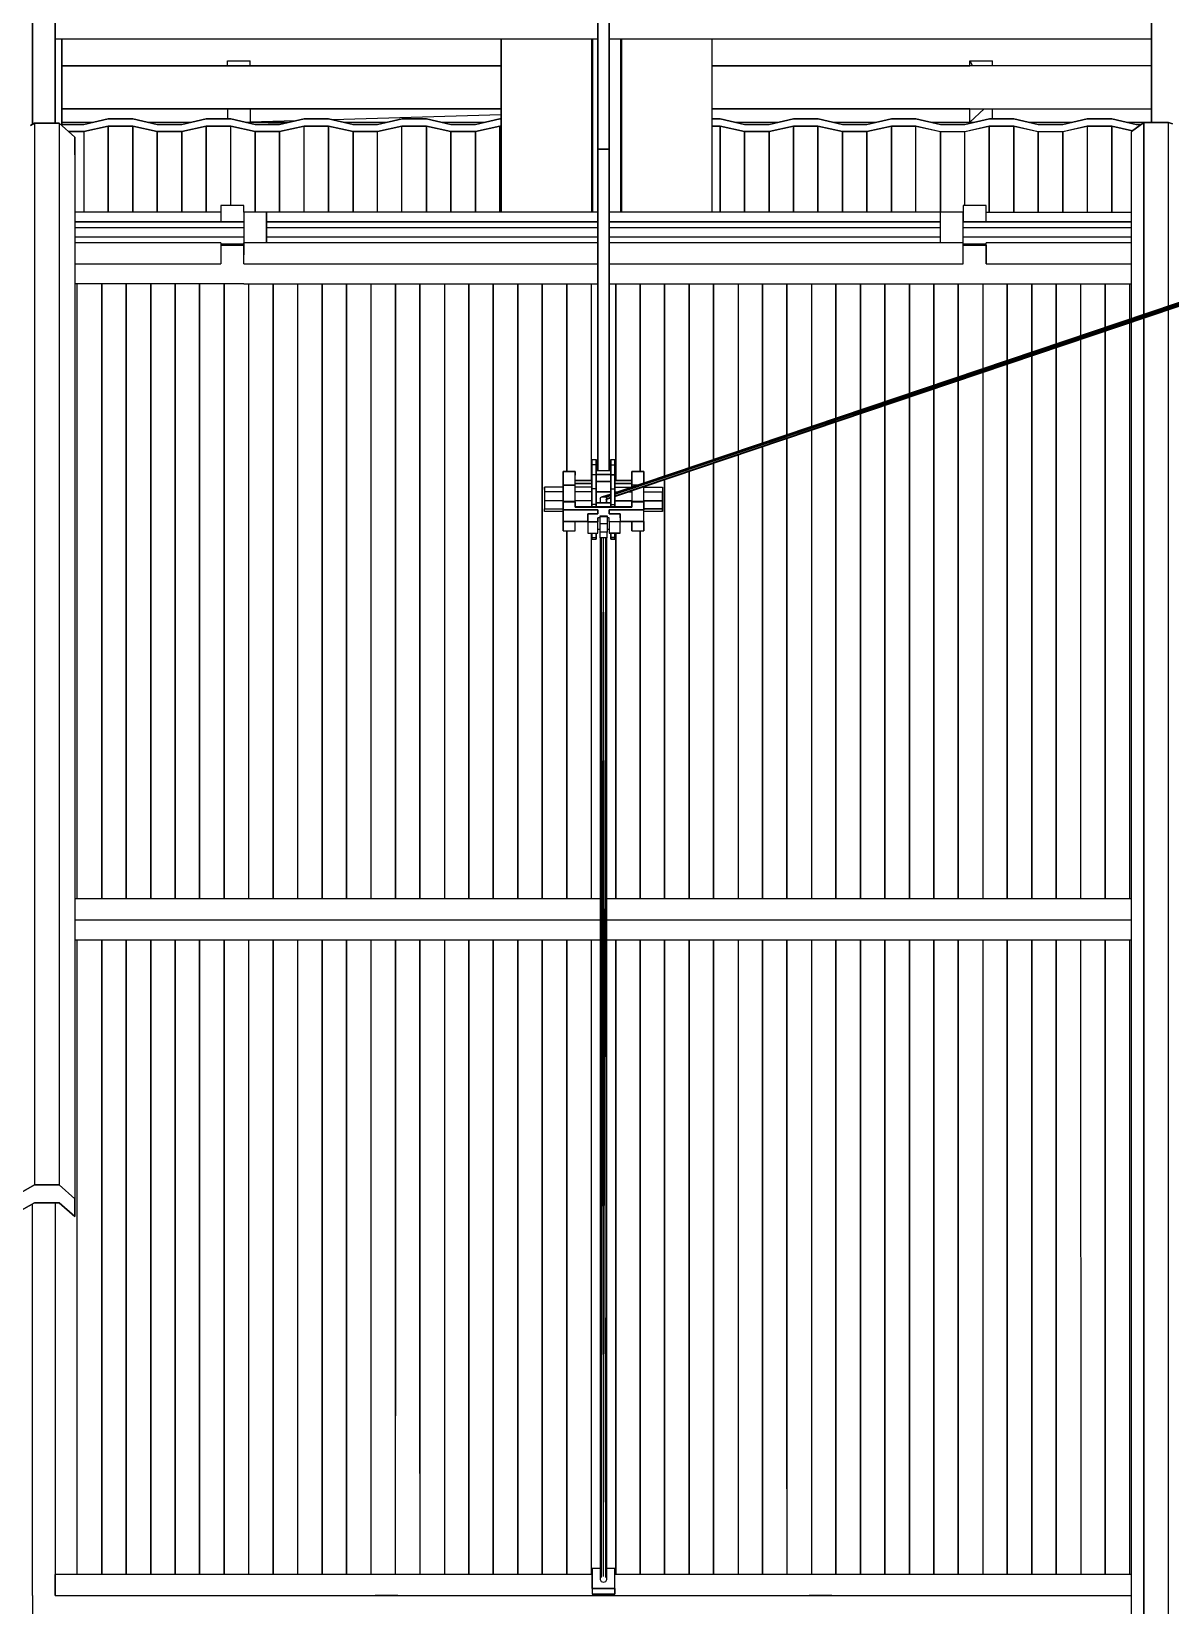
# Model space of a CAD drawing. Extents: x -32 to 51.8, y -51.6 to -5.5.
# Drawn here: x 21.27 to 25.26, y -48.22 to -42.71 of the extents above; entities that cross this region are included whole.
import ezdxf

# ---------------------------------------------------------------- set-up
doc = ezdxf.new("R2010")
doc.units = 0
doc.header["$MEASUREMENT"] = 0
doc.layers.get('0').update_dxf_attribs({"linetype": 'CONTINUOUS'})
doc.layers.add('hachures', color=5, linetype='CONTINUOUS')

msp = doc.modelspace()

# ---------------------------------------------------------------- linework, layer by layer
for p, q in [((23.253, -43.1207), (23.253, -41.2391)), ((23.253, -41.2391), (23.253, -43.1207)), ((23.2926, -43.1207), (23.2926, -41.2391)), ((23.2926, -41.2391), (23.2926, -43.1207)), ((23.253, -41.2813), (23.253, -43.0952)), ((21.2728, -42.7353), (21.2728, -42.2401)), ((21.2728, -42.4833), (21.2728, -43.0341)), ((21.2728, -42.4833), (21.2728, -43.0341)), ((21.2728, -43.0341), (21.2728, -42.4833)), ((23.253, -43.0952), (23.253, -42.5372)), ((21.3528, -42.6379), (21.3528, -43.0298)), ((21.3528, -43.0298), (21.3528, -42.6379)), ((21.3528, -42.6379), (21.3528, -43.0298)), ((23.253, -42.6379), (23.253, -43.1375)), ((25.1928, -43.0272), (25.1928, -42.6379)), ((25.1928, -42.6379), (25.1928, -43.0272)), ((25.1928, -42.6379), (25.1928, -43.0272)), ((25.1928, -43.0272), (25.1928, -42.6379)), ((21.2728, -42.7353), (21.2728, -42.7353)), ((23.253, -42.7353), (21.3528, -42.7353)), ((21.3758, -42.7353), (21.3758, -43.0383)), ((21.3758, -42.7353), (21.3758, -42.8292)), ((21.3758, -43.0383), (21.3758, -42.7353)), ((22.9144, -42.7353), (22.9144, -43.3413)), ((22.9144, -43.3413), (22.9144, -42.7353)), ((22.9144, -42.7353), (22.9144, -43.3413)), ((23.2324, -43.3413), (23.2324, -42.7353)), ((23.2324, -42.7353), (23.2324, -43.3413)), ((23.2343, -42.7353), (23.2343, -43.3413)), ((23.2343, -43.3413), (23.2343, -42.7353)), ((23.2343, -43.3413), (23.2343, -42.7353)), ((23.2343, -43.3413), (23.2343, -42.7353)), ((25.1928, -42.7353), (23.2926, -42.7353)), ((23.3343, -42.7353), (23.3343, -43.3413)), ((23.3343, -43.3413), (23.3343, -42.7353)), ((23.3362, -43.3413), (23.3362, -42.7353)), ((23.3362, -42.7353), (23.3362, -43.3413)), ((23.3362, -42.7353), (23.3362, -43.3413)), ((23.6542, -43.3413), (23.6542, -42.7353)), ((21.9558, -42.8292), (21.9558, -42.8119)), ((21.9558, -42.8119), (22.0358, -42.8119)), ((22.0358, -42.8292), (22.0358, -42.8119)), ((24.5558, -42.8292), (24.5558, -42.8119)), ((24.5558, -42.8119), (24.5657, -42.8292)), ((24.5558, -42.8119), (24.6358, -42.8119)), ((24.6358, -42.8292), (24.6358, -42.8119)), ((21.3758, -42.8292), (21.3758, -42.9792)), ((22.0358, -42.8292), (21.3758, -42.8292)), ((21.3758, -42.9792), (21.3758, -42.8292)), ((21.3758, -42.8292), (22.0358, -42.8292)), ((22.1158, -42.8292), (22.0358, -42.8292)), ((22.0358, -42.8292), (22.1158, -42.8292)), ((22.9144, -42.8292), (22.1158, -42.8292)), ((22.1158, -42.8292), (22.9144, -42.8292)), ((23.2343, -42.8292), (23.2324, -42.8292)), ((23.2324, -42.8292), (23.2343, -42.8292)), ((23.3362, -42.8292), (23.3343, -42.8292)), ((23.3343, -42.8292), (23.3362, -42.8292)), ((24.4758, -42.8292), (23.6542, -42.8292)), ((23.6542, -42.8292), (24.4758, -42.8292)), ((24.5558, -42.8292), (24.4758, -42.8292)), ((24.4758, -42.8292), (24.5558, -42.8292)), ((25.1928, -42.8292), (24.5558, -42.8292)), ((21.3758, -42.9792), (22.0358, -42.9792)), ((22.0358, -42.9792), (21.3758, -42.9792)), ((21.3758, -42.9792), (21.3758, -43.0383)), ((21.9558, -42.9792), (21.9558, -43.0148)), ((22.0358, -42.9792), (22.1158, -42.9792)), ((22.1158, -42.9792), (22.0358, -42.9792)), ((22.0358, -42.9792), (22.0358, -43.0265)), ((22.1158, -42.9792), (22.9144, -42.9792)), ((22.9144, -42.9792), (22.1158, -42.9792)), ((23.2324, -42.9792), (23.2343, -42.9792)), ((23.2343, -42.9792), (23.2324, -42.9792)), ((23.253, -43.0952), (23.253, -42.9496)), ((23.3343, -42.9792), (23.3362, -42.9792)), ((23.3362, -42.9792), (23.3343, -42.9792)), ((23.3362, -42.988), (23.3343, -42.988)), ((23.6542, -42.9792), (24.4758, -42.9792)), ((24.4758, -42.9792), (23.6542, -42.9792)), ((24.4758, -42.9792), (24.5558, -42.9792)), ((24.5558, -42.9792), (24.4758, -42.9792)), ((24.5558, -42.9792), (25.1928, -42.9792)), ((24.5558, -43.0265), (24.6065, -42.9792)), ((24.5558, -43.0265), (24.5558, -42.9792)), ((24.6358, -43.0148), (24.6358, -42.9792)), ((21.2662, -43.0378), (21.2804, -43.0298)), ((21.2804, -43.0298), (21.2662, -43.0378)), ((21.2804, -43.0298), (21.3661, -43.0298)), ((21.3661, -43.0298), (21.2804, -43.0298)), ((21.3661, -43.0298), (21.4214, -43.0783)), ((21.4214, -43.0783), (21.3661, -43.0298)), ((21.3758, -43.0265), (21.4877, -43.0265)), ((21.453, -43.0344), (21.3758, -43.0344)), ((21.3758, -43.0344), (21.453, -43.0344)), ((21.4529, -43.0596), (21.5386, -43.04)), ((21.5386, -43.04), (21.4529, -43.0596)), ((21.5387, -43.0148), (21.453, -43.0344)), ((21.453, -43.0344), (21.5387, -43.0148)), ((21.453, -43.0344), (21.453, -43.0344)), ((21.5386, -43.04), (21.5386, -43.04)), ((21.5386, -43.04), (21.6243, -43.04)), ((21.6243, -43.04), (21.5386, -43.04)), ((21.6245, -43.0148), (21.5387, -43.0148)), ((21.5387, -43.0148), (21.5387, -43.0148)), ((21.5387, -43.0148), (21.6245, -43.0148)), ((21.6243, -43.04), (21.6243, -43.04)), ((21.6243, -43.04), (21.7101, -43.0596)), ((21.7101, -43.0596), (21.6243, -43.04)), ((21.7102, -43.0344), (21.6245, -43.0148)), ((21.6245, -43.0148), (21.6245, -43.0148)), ((21.6245, -43.0148), (21.7102, -43.0344)), ((21.6755, -43.0265), (21.8305, -43.0265)), ((21.7959, -43.0344), (21.7102, -43.0344)), ((21.7102, -43.0344), (21.7102, -43.0344)), ((21.7102, -43.0344), (21.7959, -43.0344)), ((21.7958, -43.0596), (21.8815, -43.04)), ((21.8815, -43.04), (21.7958, -43.0596)), ((21.8816, -43.0148), (21.7959, -43.0344)), ((21.7959, -43.0344), (21.8816, -43.0148)), ((21.7959, -43.0344), (21.7959, -43.0344)), ((21.8815, -43.04), (21.8815, -43.04)), ((21.8815, -43.04), (21.9672, -43.04)), ((21.9672, -43.04), (21.8815, -43.04)), ((21.9673, -43.0148), (21.8816, -43.0148)), ((21.8816, -43.0148), (21.8816, -43.0148)), ((21.8816, -43.0148), (21.9673, -43.0148)), ((21.9672, -43.04), (22.0529, -43.0596)), ((22.0529, -43.0596), (21.9672, -43.04)), ((22.053, -43.0344), (21.9673, -43.0148)), ((21.9673, -43.0148), (21.9673, -43.0148)), ((21.9673, -43.0148), (22.053, -43.0344)), ((22.0184, -43.0265), (22.0358, -43.0265)), ((22.1938, -43.0218), (22.0358, -43.0265)), ((22.0358, -43.0265), (22.1734, -43.0265)), ((22.0358, -43.0265), (22.0358, -43.0305)), ((22.0358, -43.0265), (22.1616, -43.0292)), ((22.1388, -43.0344), (22.053, -43.0344)), ((22.053, -43.0344), (22.053, -43.0344)), ((22.053, -43.0344), (22.1388, -43.0344)), ((22.1386, -43.0596), (22.2243, -43.04)), ((22.2243, -43.04), (22.1386, -43.0596)), ((22.2245, -43.0148), (22.1388, -43.0344)), ((22.1388, -43.0344), (22.2245, -43.0148)), ((22.1388, -43.0344), (22.1388, -43.0344)), ((22.2243, -43.04), (22.3101, -43.04)), ((22.3101, -43.04), (22.2243, -43.04)), ((22.3102, -43.0148), (22.2245, -43.0148)), ((22.2245, -43.0148), (22.2245, -43.0148)), ((22.2245, -43.0148), (22.3102, -43.0148)), ((22.3101, -43.04), (22.3101, -43.04)), ((22.3101, -43.04), (22.3958, -43.0596)), ((22.3958, -43.0596), (22.3101, -43.04)), ((22.3959, -43.0344), (22.3102, -43.0148)), ((22.3102, -43.0148), (22.3102, -43.0148)), ((22.3102, -43.0148), (22.3959, -43.0345)), ((22.9144, -43.0005), (22.324, -43.018)), ((22.3612, -43.0265), (22.5163, -43.0265)), ((22.3948, -43.0342), (22.4066, -43.0344)), ((22.4816, -43.0344), (22.3959, -43.0344)), ((22.3959, -43.0345), (22.3959, -43.0344)), ((22.3959, -43.0345), (22.4816, -43.0345)), ((22.4815, -43.0596), (22.5672, -43.04)), ((22.5672, -43.04), (22.4815, -43.0596)), ((22.5673, -43.0148), (22.4816, -43.0344)), ((22.4816, -43.0345), (22.5673, -43.0148)), ((22.4816, -43.0344), (22.4816, -43.0345)), ((22.5672, -43.04), (22.6529, -43.04)), ((22.6529, -43.04), (22.5672, -43.04)), ((22.653, -43.0148), (22.5673, -43.0148)), ((22.5673, -43.0148), (22.5673, -43.0148)), ((22.5673, -43.0148), (22.653, -43.0148)), ((22.6529, -43.04), (22.6529, -43.04)), ((22.6529, -43.04), (22.7386, -43.0596)), ((22.7386, -43.0596), (22.6529, -43.04)), ((22.7388, -43.0344), (22.653, -43.0148)), ((22.653, -43.0148), (22.653, -43.0148)), ((22.653, -43.0148), (22.7388, -43.0345)), ((22.7041, -43.0265), (22.8591, -43.0265)), ((22.8245, -43.0344), (22.7388, -43.0344)), ((22.7388, -43.0345), (22.7388, -43.0344)), ((22.7388, -43.0345), (22.8245, -43.0345)), ((22.8243, -43.0596), (22.9101, -43.04)), ((22.9101, -43.04), (22.8243, -43.0596)), ((22.9102, -43.0148), (22.8245, -43.0344)), ((22.8245, -43.0345), (22.9102, -43.0148)), ((22.8245, -43.0345), (22.8245, -43.0344)), ((22.9101, -43.3413), (22.9101, -43.04)), ((22.9101, -43.04), (22.9101, -43.04)), ((22.9101, -43.04), (22.9144, -43.04)), ((22.9144, -43.04), (22.9101, -43.04)), ((22.9144, -43.0148), (22.9102, -43.0148)), ((22.9102, -43.0148), (22.9102, -43.0148)), ((22.9102, -43.0148), (22.9144, -43.0148)), ((23.2343, -42.991), (23.2324, -42.991)), ((23.2343, -43.0191), (23.2324, -43.0195)), ((23.2324, -43.0196), (23.2343, -43.0191)), ((23.2324, -43.0447), (23.2343, -43.0442)), ((23.2343, -43.0443), (23.2324, -43.0447)), ((23.3362, -43.0148), (23.3343, -43.0148)), ((23.3343, -43.0148), (23.3362, -43.0148)), ((23.3343, -43.04), (23.3362, -43.04)), ((23.3362, -43.04), (23.3343, -43.04)), ((23.6816, -43.0148), (23.6542, -43.0148)), ((23.6542, -43.0148), (23.6816, -43.0148)), ((23.6542, -43.04), (23.6815, -43.04)), ((23.6815, -43.04), (23.6542, -43.04)), ((23.6815, -43.3413), (23.6815, -43.04)), ((23.6815, -43.04), (23.6815, -43.04)), ((23.6815, -43.04), (23.7672, -43.0596)), ((23.7672, -43.0596), (23.6815, -43.04)), ((23.7673, -43.0344), (23.6816, -43.0148)), ((23.6816, -43.0148), (23.6816, -43.0148)), ((23.6816, -43.0148), (23.7673, -43.0345)), ((23.7327, -43.0265), (23.8877, -43.0265)), ((23.853, -43.0344), (23.7673, -43.0344)), ((23.7673, -43.0345), (23.7673, -43.0344)), ((23.7673, -43.0345), (23.853, -43.0345)), ((23.8529, -43.0596), (23.9386, -43.04)), ((23.9386, -43.04), (23.8529, -43.0596)), ((23.9388, -43.0148), (23.853, -43.0344)), ((23.853, -43.0345), (23.9388, -43.0148)), ((23.853, -43.0344), (23.853, -43.0345)), ((23.9386, -43.04), (23.9386, -43.04)), ((23.9386, -43.04), (24.0243, -43.04)), ((24.0243, -43.04), (23.9386, -43.04)), ((24.0245, -43.0148), (23.9388, -43.0148)), ((23.9388, -43.0148), (23.9388, -43.0148)), ((23.9388, -43.0148), (24.0245, -43.0148)), ((24.0243, -43.04), (24.0243, -43.04)), ((24.0243, -43.04), (24.1101, -43.0596)), ((24.1101, -43.0596), (24.0243, -43.04)), ((24.1102, -43.0344), (24.0245, -43.0148)), ((24.0245, -43.0148), (24.0245, -43.0148)), ((24.0245, -43.0148), (24.1102, -43.0345)), ((24.0755, -43.0265), (24.2305, -43.0265)), ((24.1959, -43.0344), (24.1102, -43.0344)), ((24.1102, -43.0344), (24.1102, -43.0345)), ((24.1102, -43.0345), (24.1959, -43.0345)), ((24.1958, -43.0596), (24.2815, -43.04)), ((24.2815, -43.04), (24.1958, -43.0596)), ((24.2816, -43.0148), (24.1959, -43.0344)), ((24.1959, -43.0345), (24.2816, -43.0148)), ((24.1959, -43.0344), (24.1959, -43.0345)), ((24.2815, -43.04), (24.2815, -43.04)), ((24.2815, -43.04), (24.3672, -43.04)), ((24.3672, -43.04), (24.2815, -43.04)), ((24.3673, -43.0148), (24.2816, -43.0148)), ((24.2816, -43.0148), (24.2816, -43.0148)), ((24.2816, -43.0148), (24.3673, -43.0148)), ((24.3672, -43.04), (24.4529, -43.0596)), ((24.4529, -43.0597), (24.3672, -43.04)), ((24.453, -43.0344), (24.3673, -43.0148)), ((24.3673, -43.0148), (24.3673, -43.0148)), ((24.3673, -43.0148), (24.453, -43.0345)), ((24.4184, -43.0265), (24.5558, -43.0265)), ((24.5388, -43.0344), (24.453, -43.0344)), ((24.453, -43.0344), (24.453, -43.0345)), ((24.453, -43.0345), (24.5388, -43.0345)), ((24.5386, -43.0596), (24.6243, -43.04)), ((24.6243, -43.04), (24.5386, -43.0597)), ((24.6245, -43.0148), (24.5388, -43.0344)), ((24.5388, -43.0345), (24.6245, -43.0148)), ((24.5388, -43.0344), (24.5388, -43.0345)), ((24.5558, -43.0265), (24.5734, -43.0265)), ((24.5558, -43.0305), (24.5558, -43.0265)), ((24.6243, -43.04), (24.6243, -43.04)), ((24.6243, -43.04), (24.7101, -43.04)), ((24.7101, -43.04), (24.6243, -43.04)), ((24.7102, -43.0148), (24.6245, -43.0148)), ((24.6245, -43.0148), (24.6245, -43.0148)), ((24.6245, -43.0148), (24.7102, -43.0148)), ((24.7101, -43.04), (24.7101, -43.04)), ((24.7101, -43.04), (24.7958, -43.0596)), ((24.7958, -43.0597), (24.7101, -43.04)), ((24.7959, -43.0344), (24.7102, -43.0148)), ((24.7102, -43.0148), (24.7102, -43.0148)), ((24.7102, -43.0148), (24.7959, -43.0345)), ((24.7612, -43.0265), (24.9163, -43.0265)), ((24.8816, -43.0344), (24.7959, -43.0344)), ((24.7959, -43.0345), (24.7959, -43.0344)), ((24.7959, -43.0345), (24.8816, -43.0345)), ((24.8815, -43.0596), (24.9672, -43.04)), ((24.9672, -43.04), (24.8815, -43.0597)), ((24.9673, -43.0148), (24.8816, -43.0344)), ((24.8816, -43.0345), (24.9673, -43.0148)), ((24.8816, -43.0344), (24.8816, -43.0345)), ((24.9672, -43.04), (25.0529, -43.04)), ((25.0529, -43.04), (24.9672, -43.04)), ((25.053, -43.0148), (24.9673, -43.0148)), ((24.9673, -43.0148), (24.9673, -43.0148)), ((24.9673, -43.0148), (25.053, -43.0148)), ((25.1254, -43.0566), (25.0529, -43.04)), ((25.0529, -43.04), (25.1255, -43.0566)), ((25.053, -43.0148), (25.053, -43.0148)), ((25.053, -43.0148), (25.1388, -43.0345)), ((25.1388, -43.0344), (25.053, -43.0148)), ((25.053, -43.0148), (25.053, -43.0148)), ((25.1041, -43.0265), (25.1928, -43.0265)), ((25.1226, -43.0587), (25.1661, -43.0272)), ((25.1661, -43.0272), (25.1226, -43.0587)), ((25.1388, -43.0345), (25.1388, -43.0344)), ((25.1561, -43.0344), (25.1388, -43.0344)), ((25.1388, -43.0344), (25.1388, -43.0345)), ((25.1388, -43.0345), (25.156, -43.0345)), ((25.1661, -43.699), (25.1661, -43.0272)), ((25.1661, -43.0272), (25.2518, -43.0272)), ((25.2518, -43.0272), (25.1661, -43.0272)), ((25.2518, -43.0272), (25.2662, -43.0325)), ((25.2662, -43.0325), (25.2518, -43.0272)), ((21.4001, -43.0596), (21.4529, -43.0596)), ((21.4529, -43.0596), (21.4001, -43.0596)), ((21.4214, -43.0783), (21.4215, -46.7961)), ((21.4215, -43.1404), (21.4214, -43.0783)), ((21.7101, -43.0596), (21.7101, -43.0596)), ((21.7101, -43.0596), (21.7958, -43.0596)), ((21.7958, -43.0596), (21.7101, -43.0596)), ((21.7958, -43.0596), (21.7958, -43.0596)), ((22.0529, -43.0596), (22.0529, -43.0596)), ((22.0529, -43.0596), (22.1386, -43.0596)), ((22.1386, -43.0596), (22.0529, -43.0596)), ((22.1386, -43.0596), (22.1386, -43.0596)), ((22.3958, -43.0596), (22.3958, -43.0596)), ((22.3958, -43.0596), (22.4815, -43.0596)), ((22.4815, -43.0596), (22.3958, -43.0596)), ((22.7386, -43.0596), (22.7386, -43.0596)), ((22.7386, -43.0596), (22.8243, -43.0596)), ((22.8243, -43.0596), (22.7386, -43.0596)), ((22.8243, -43.0596), (22.8243, -43.0596)), ((23.253, -43.0952), (23.253, -43.0952)), ((23.253, -43.1375), (23.253, -43.0952)), ((23.7672, -43.0596), (23.7672, -43.0596)), ((23.7672, -43.0596), (23.8529, -43.0596)), ((23.8529, -43.0596), (23.7672, -43.0596)), ((23.8529, -43.0596), (23.8529, -43.0596)), ((24.1101, -43.0596), (24.1101, -43.0596)), ((24.1101, -43.0596), (24.1958, -43.0596)), ((24.1958, -43.0596), (24.1101, -43.0596)), ((24.1958, -43.0596), (24.1958, -43.0596)), ((24.4529, -43.0597), (24.4529, -43.0596)), ((24.4529, -43.0596), (24.5386, -43.0596)), ((24.5386, -43.0597), (24.4529, -43.0597)), ((24.7958, -43.0596), (24.7958, -43.0597)), ((24.7958, -43.0596), (24.8815, -43.0596)), ((24.8815, -43.0597), (24.7958, -43.0597)), ((24.8815, -43.0597), (24.8815, -43.0596)), ((25.1226, -43.7136), (25.1226, -43.0587)), ((25.1226, -43.0587), (25.1226, -43.0587)), ((25.1661, -43.0676), (25.1661, -43.0676)), ((25.1661, -43.0677), (25.1661, -43.0677)), ((21.4215, -43.1404), (21.4216, -46.8583)), ((23.2531, -44.2463), (23.253, -43.1207)), ((23.253, -43.1207), (23.2926, -43.1207)), ((23.2926, -43.1207), (23.253, -43.1207)), ((23.253, -43.1207), (23.253, -44.2463)), ((23.253, -43.1375), (23.253, -43.1629)), ((23.253, -43.1629), (23.253, -43.1375)), ((23.2926, -44.2463), (23.2926, -43.1207)), ((23.2926, -43.1207), (23.2926, -43.1207)), ((23.2926, -43.1207), (23.2926, -44.2463)), ((23.253, -43.1629), (23.2531, -44.2463)), ((23.253, -44.2463), (23.253, -43.1629)), ((23.3127, -44.3371), (26.7985, -43.1605)), ((23.3127, -44.3342), (26.7985, -43.1605)), ((26.7331, -43.1708), (23.3127, -44.3237)), ((26.734, -43.1718), (23.3127, -44.3238)), ((23.3127, -44.3248), (26.734, -43.1718)), ((26.7375, -43.1746), (23.3127, -44.3291)), ((23.3127, -44.3248), (26.7374, -43.1746)), ((23.3127, -44.3291), (26.7416, -43.1775)), ((23.3127, -44.3342), (26.7417, -43.1776)), ((21.9328, -43.3184), (21.9328, -43.3751)), ((22.0128, -43.3184), (21.9328, -43.3184)), ((22.0128, -43.3413), (22.0128, -43.3184)), ((24.5328, -43.3184), (24.5328, -43.3751)), ((24.6128, -43.3184), (24.5328, -43.3184)), ((24.6128, -43.3751), (24.6128, -43.3184)), ((21.9328, -43.3413), (21.4215, -43.3413)), ((21.4215, -43.3751), (22.0128, -43.3751)), ((22.0128, -43.3751), (21.4215, -43.3751)), ((22.0928, -43.3413), (22.0128, -43.3413)), ((22.0128, -43.3413), (22.0128, -43.3413)), ((22.0128, -43.3413), (22.0128, -43.4913)), ((23.2531, -43.3413), (22.0928, -43.3413)), ((22.0928, -43.4489), (22.0928, -43.3413)), ((22.0928, -43.3413), (22.0928, -43.4489)), ((22.0928, -43.3751), (23.2531, -43.3751)), ((23.2531, -43.3751), (22.0928, -43.3751)), ((24.4528, -43.3413), (23.2926, -43.3413)), ((23.2926, -43.3751), (24.4528, -43.3751)), ((24.4528, -43.3751), (23.2926, -43.3751)), ((24.5328, -43.3413), (24.4528, -43.3413)), ((24.4528, -43.4489), (24.4528, -43.3413)), ((24.4528, -43.3751), (24.4528, -43.3413)), ((24.5328, -43.3751), (24.5328, -43.3413)), ((24.5328, -43.3413), (24.5328, -43.3413)), ((24.5328, -43.4489), (24.5328, -43.3413)), ((24.5328, -43.3751), (25.1226, -43.3751)), ((25.1226, -43.3751), (24.5328, -43.3751)), ((24.6128, -43.3413), (25.1226, -43.3413)), ((21.4215, -43.3952), (22.0128, -43.3952)), ((21.4215, -43.4277), (22.0128, -43.4277)), ((22.0928, -43.3952), (23.2531, -43.3952)), ((22.0928, -43.4277), (23.2531, -43.4277)), ((23.2926, -43.3952), (24.4528, -43.3952)), ((23.2926, -43.4277), (24.4528, -43.4277)), ((24.5328, -43.3952), (25.1226, -43.3952)), ((24.5328, -43.4277), (25.1226, -43.4277)), ((21.9328, -43.4489), (21.4215, -43.4489)), ((21.9328, -43.4489), (21.9328, -43.5229)), ((21.9328, -43.4534), (22.0128, -43.4534)), ((22.0128, -43.4534), (21.9328, -43.4534)), ((21.9328, -43.4574), (22.0128, -43.4574)), ((22.0128, -43.4574), (21.9328, -43.4574)), ((23.2531, -43.4489), (22.0128, -43.4489)), ((22.0128, -43.5229), (22.0128, -43.4489)), ((24.5328, -43.4489), (23.2926, -43.4489)), ((24.5328, -43.5229), (24.5328, -43.4489)), ((24.5328, -43.4534), (24.6128, -43.4534)), ((24.6128, -43.4534), (24.5328, -43.4534)), ((24.5328, -43.4574), (24.6128, -43.4574)), ((24.6128, -43.4574), (24.5328, -43.4574)), ((25.1226, -43.4489), (24.6128, -43.4489)), ((24.6128, -43.5229), (24.6128, -43.4489)), ((24.6128, -43.4574), (24.6128, -43.5229)), ((21.4215, -43.5229), (21.9328, -43.5229)), ((22.0128, -43.4913), (22.0128, -43.4913)), ((22.0128, -43.5229), (22.0128, -43.4913)), ((22.0128, -43.5229), (23.2531, -43.5229)), ((23.2926, -43.5229), (24.5328, -43.5229)), ((24.6128, -43.4913), (24.6128, -43.4913)), ((24.6128, -43.5229), (25.1226, -43.5229)), ((21.9328, -43.5925), (21.4215, -43.5925)), ((22.0128, -43.5925), (21.9328, -43.5925)), ((22.0128, -43.5925), (23.2531, -43.5925)), ((23.1442, -44.249), (23.1442, -43.5925)), ((23.2926, -43.5925), (24.5328, -43.5925)), ((23.3157, -43.5925), (23.3157, -44.2807)), ((24.5328, -43.5925), (24.6128, -43.5925)), ((24.6128, -43.5925), (25.1226, -43.5925)), ((21.5157, -43.6442), (21.5157, -43.6442)), ((21.5157, -43.6442), (21.5157, -43.6442)), ((25.1227, -49.6571), (25.1226, -43.7262)), ((23.1314, -44.2619), (23.1314, -44.249)), ((23.1314, -44.249), (23.1733, -44.249)), ((23.1314, -44.249), (23.1314, -44.2619)), ((23.1733, -44.249), (23.1314, -44.249)), ((23.1314, -44.249), (23.1314, -44.3045)), ((23.1733, -44.2619), (23.1733, -44.249)), ((23.1733, -44.249), (23.1733, -44.2619)), ((23.2326, -44.2127), (23.2326, -44.2076)), ((23.2326, -44.2076), (23.2326, -44.2262)), ((23.2326, -44.2127), (23.2326, -44.2358)), ((23.2326, -44.2358), (23.2326, -44.2127)), ((23.2326, -44.2262), (23.2326, -44.2609)), ((23.2326, -44.2358), (23.2326, -44.2358)), ((23.2326, -44.2358), (23.2326, -44.2778)), ((23.2326, -44.2778), (23.2326, -44.2358)), ((23.2326, -44.2076), (23.2471, -44.2076)), ((23.2326, -44.2262), (23.2326, -44.2076)), ((23.2471, -44.2262), (23.2326, -44.2262)), ((23.2326, -44.2609), (23.2326, -44.2262)), ((23.2471, -44.2262), (23.2471, -44.2076)), ((23.2471, -44.2076), (23.2471, -44.2127)), ((23.2471, -44.2076), (23.2471, -44.2262)), ((23.2471, -44.2127), (23.2471, -44.2358)), ((23.2471, -44.2609), (23.2471, -44.2262)), ((23.2471, -44.2262), (23.2471, -44.2609)), ((23.2471, -44.2358), (23.2471, -44.2463)), ((23.2471, -44.2463), (23.2982, -44.2463)), ((23.2982, -44.2127), (23.2982, -44.2076)), ((23.2982, -44.2076), (23.2982, -44.2262)), ((23.2982, -44.2076), (23.3127, -44.2076)), ((23.2982, -44.2262), (23.2982, -44.2076)), ((23.2982, -44.2076), (23.2982, -44.2127)), ((23.2982, -44.2358), (23.2982, -44.2127)), ((23.2982, -44.2127), (23.2982, -44.2127)), ((23.2982, -44.2127), (23.2982, -44.2127)), ((23.2982, -44.2127), (23.2982, -44.2358)), ((23.2982, -44.2262), (23.2982, -44.2609)), ((23.2982, -44.2262), (23.3127, -44.2262)), ((23.2982, -44.2609), (23.2982, -44.2262)), ((23.2982, -44.2463), (23.2982, -44.2358)), ((23.2982, -44.2358), (23.2982, -44.2358)), ((23.2982, -44.2358), (23.2982, -44.2358)), ((23.2982, -44.2358), (23.2982, -44.2463)), ((23.2982, -44.2598), (23.2982, -44.2463)), ((23.3126, -44.2262), (23.3126, -44.2076)), ((23.3126, -44.2609), (23.3126, -44.2262)), ((23.3127, -44.2076), (23.3127, -44.2262)), ((23.3127, -44.2127), (23.3127, -44.2076)), ((23.3127, -44.2262), (23.3127, -44.2609)), ((23.4143, -44.249), (23.3724, -44.249)), ((23.3724, -44.249), (23.3724, -44.2619)), ((23.3724, -44.2619), (23.3724, -44.249)), ((23.3724, -44.249), (23.4143, -44.249)), ((23.4143, -44.2619), (23.4143, -44.249)), ((23.4143, -44.249), (23.4143, -44.2895)), ((23.4143, -44.249), (23.4143, -44.2619)), ((23.066, -44.313), (23.066, -44.3045)), ((23.066, -44.3045), (23.066, -44.3207)), ((23.1314, -44.3045), (23.066, -44.3045)), ((23.1314, -44.2972), (23.1314, -44.2619)), ((23.1314, -44.2619), (23.1314, -44.2972)), ((23.1314, -44.2807), (23.1314, -44.2807)), ((23.1314, -44.2807), (23.1314, -44.2814)), ((23.1314, -44.2918), (23.1314, -44.2814)), ((23.1314, -44.2814), (23.1314, -44.2814)), ((23.1314, -44.3045), (23.1314, -44.2918)), ((23.1733, -44.2972), (23.1314, -44.2972)), ((23.1314, -44.3551), (23.1314, -44.2972)), ((23.1314, -44.2972), (23.1733, -44.2972)), ((23.1314, -44.2972), (23.1314, -44.2972)), ((23.1314, -44.2972), (23.1314, -44.3551)), ((23.1733, -44.2972), (23.1733, -44.2619)), ((23.2326, -44.2807), (23.1733, -44.2807)), ((23.1733, -44.2814), (23.2326, -44.2814)), ((23.2326, -44.2918), (23.1733, -44.2918)), ((23.1733, -44.2918), (23.2326, -44.2918)), ((23.1733, -44.3551), (23.1733, -44.2972)), ((23.2326, -44.3045), (23.1733, -44.3045)), ((23.2326, -44.2609), (23.2326, -44.3103)), ((23.2326, -44.2778), (23.2326, -44.2778)), ((23.2326, -44.2778), (23.2326, -44.3045)), ((23.2326, -44.3045), (23.2326, -44.2778)), ((23.2326, -44.3045), (23.2326, -44.3207)), ((23.2326, -44.3103), (23.2326, -44.3646)), ((23.2471, -44.2609), (23.2326, -44.2609)), ((23.2326, -44.3103), (23.2326, -44.2609)), ((23.2471, -44.3103), (23.2326, -44.3103)), ((23.2326, -44.3646), (23.2326, -44.3103)), ((23.2471, -44.2598), (23.2982, -44.2598)), ((23.2982, -44.2598), (23.2471, -44.2598)), ((23.2471, -44.3103), (23.2471, -44.2609)), ((23.2471, -44.2609), (23.2471, -44.3103)), ((23.2471, -44.2848), (23.2982, -44.2848)), ((23.2982, -44.2848), (23.2471, -44.2848)), ((23.2471, -44.3646), (23.2471, -44.3103)), ((23.2471, -44.3103), (23.2471, -44.3646)), ((23.2982, -44.2598), (23.2982, -44.2598)), ((23.2982, -44.2848), (23.2982, -44.2598)), ((23.2982, -44.2609), (23.2982, -44.3103)), ((23.2982, -44.2609), (23.3126, -44.2609)), ((23.2982, -44.3103), (23.2982, -44.2609)), ((23.3126, -44.2609), (23.2982, -44.2609)), ((23.2982, -44.2848), (23.2982, -44.2848)), ((23.2982, -44.3205), (23.2982, -44.2848)), ((23.2982, -44.3103), (23.2982, -44.3646)), ((23.2982, -44.3103), (23.3127, -44.3103)), ((23.2982, -44.3646), (23.2982, -44.3103)), ((23.3127, -44.2609), (23.3126, -44.2609)), ((23.3126, -44.3103), (23.3126, -44.2609)), ((23.3126, -44.3646), (23.3126, -44.3103)), ((23.3127, -44.2609), (23.3127, -44.3103)), ((23.3724, -44.2807), (23.3127, -44.2807)), ((23.3127, -44.2814), (23.3724, -44.2814)), ((23.3724, -44.2918), (23.3127, -44.2918)), ((23.3127, -44.2918), (23.3724, -44.2918)), ((23.3127, -44.3045), (23.3698, -44.3045)), ((23.3127, -44.3103), (23.3127, -44.3646)), ((23.3724, -44.2619), (23.3724, -44.3036)), ((23.3724, -44.2619), (23.3724, -44.2972)), ((23.3724, -44.2972), (23.3724, -44.2619)), ((23.3724, -44.2807), (23.3724, -44.2807)), ((23.3724, -44.2814), (23.3724, -44.2814)), ((23.3724, -44.3036), (23.3724, -44.2918)), ((23.3724, -44.2972), (23.3724, -44.3036)), ((23.3912, -44.2972), (23.3724, -44.2972)), ((23.4143, -44.2895), (23.4143, -44.2619)), ((23.4143, -44.2619), (23.4143, -44.2895)), ((23.4143, -44.2895), (23.4143, -44.2807)), ((23.4143, -44.2807), (23.4143, -44.2895)), ((23.4143, -44.3551), (23.4143, -44.3028)), ((23.4143, -44.3045), (23.4797, -44.3045)), ((23.4797, -44.3045), (23.4797, -44.3207)), ((23.066, -44.3207), (23.066, -44.3522)), ((23.1314, -44.3207), (23.066, -44.3207)), ((23.066, -44.3522), (23.066, -44.3806)), ((23.1314, -44.3522), (23.066, -44.3522)), ((23.1733, -44.3551), (23.1314, -44.3551)), ((23.1314, -44.3551), (23.1314, -44.3735)), ((23.1314, -44.3739), (23.1314, -44.3555)), ((23.1314, -44.3555), (23.1733, -44.3555)), ((23.2326, -44.3207), (23.1733, -44.3207)), ((23.2326, -44.3522), (23.1733, -44.3522)), ((23.1733, -44.3735), (23.1733, -44.3551)), ((23.1733, -44.3555), (23.1733, -44.3735)), ((23.2326, -44.3646), (23.2326, -44.3735)), ((23.2326, -44.3207), (23.2326, -44.3522)), ((23.2471, -44.3646), (23.2326, -44.3646)), ((23.2326, -44.3735), (23.2326, -44.3646)), ((23.2982, -44.3205), (23.2471, -44.3205)), ((23.2471, -44.3205), (23.2982, -44.3205)), ((23.2471, -44.3596), (23.2471, -44.3205)), ((23.2982, -44.3596), (23.2471, -44.3596)), ((23.2471, -44.3596), (23.2982, -44.3596)), ((23.2471, -44.3735), (23.2471, -44.3646)), ((23.2471, -44.3646), (23.2471, -44.3735)), ((23.2617, -44.3438), (23.265, -44.3398)), ((23.2617, -44.3438), (23.2617, -44.3596)), ((23.2982, -44.3286), (23.265, -44.3398)), ((23.2982, -44.3286), (23.265, -44.3398)), ((23.265, -44.3398), (23.273, -44.3381)), ((23.273, -44.3381), (23.2982, -44.3296)), ((23.273, -44.3381), (23.2982, -44.3296)), ((23.273, -44.3381), (23.2809, -44.3398)), ((23.2809, -44.3398), (23.2982, -44.334)), ((23.2982, -44.334), (23.2809, -44.3398)), ((23.2809, -44.3398), (23.2842, -44.3438)), ((23.2809, -44.3478), (23.2982, -44.342)), ((23.2842, -44.3438), (23.2809, -44.3478)), ((23.2835, -44.3596), (23.2841, -44.3468)), ((23.2842, -44.3438), (23.2982, -44.3391)), ((23.2842, -44.3438), (23.2982, -44.3391)), ((23.2842, -44.3596), (23.2842, -44.3467)), ((23.2982, -44.3205), (23.2982, -44.3205)), ((23.2982, -44.3286), (23.2982, -44.3205)), ((23.2982, -44.3596), (23.2982, -44.342)), ((23.2982, -44.3596), (23.2982, -44.3596)), ((23.2982, -44.3735), (23.2982, -44.3596)), ((23.2982, -44.3646), (23.2982, -44.3735)), ((23.2982, -44.3646), (23.3127, -44.3646)), ((23.2982, -44.3735), (23.2982, -44.3646)), ((23.3126, -44.3735), (23.3126, -44.3646)), ((23.3127, -44.3207), (23.3217, -44.3207)), ((23.3127, -44.3237), (23.3127, -44.3207)), ((23.3127, -44.3522), (23.3127, -44.3371)), ((23.3127, -44.3522), (23.3724, -44.3522)), ((23.3724, -44.3522), (23.3127, -44.3522)), ((23.3127, -44.3646), (23.3127, -44.3735)), ((23.3613, -44.3207), (23.3724, -44.3207)), ((23.3724, -44.3169), (23.3724, -44.3551)), ((23.4143, -44.3551), (23.3724, -44.3551)), ((23.3724, -44.3551), (23.3724, -44.3735)), ((23.3724, -44.3735), (23.3724, -44.3555)), ((23.3724, -44.3555), (23.4143, -44.3555)), ((23.4143, -44.3207), (23.4797, -44.3207)), ((23.4143, -44.3522), (23.4797, -44.3522)), ((23.4797, -44.3522), (23.4143, -44.3522)), ((23.4143, -44.3735), (23.4143, -44.3551)), ((23.4143, -44.3555), (23.4143, -44.3739)), ((23.4797, -44.3207), (23.4797, -44.3522)), ((23.4797, -44.3522), (23.4797, -44.3207)), ((23.4797, -44.3522), (23.4797, -44.3522)), ((23.4797, -44.3522), (23.4797, -44.3806)), ((23.4797, -44.3806), (23.4797, -44.3522)), ((23.066, -44.3892), (23.066, -44.3806)), ((23.066, -44.3806), (23.1314, -44.3806)), ((23.1314, -44.3892), (23.066, -44.3892)), ((23.1314, -44.3735), (23.1314, -44.3838)), ((23.1314, -44.3838), (23.1314, -44.3739)), ((23.1314, -44.4244), (23.1314, -44.3838)), ((23.1314, -44.3838), (23.1733, -44.3838)), ((23.1314, -44.3838), (23.1314, -44.4244)), ((23.1733, -44.3842), (23.1314, -44.3842)), ((23.1314, -44.3892), (23.1314, -44.4095)), ((23.1314, -44.3961), (23.1314, -44.3957)), ((23.1314, -44.3957), (23.1314, -44.3957)), ((23.1314, -44.4141), (23.1314, -44.3957)), ((23.1314, -44.3961), (23.1314, -44.3961)), ((23.1314, -44.3961), (23.1314, -44.4145)), ((23.1314, -44.4095), (23.1314, -44.4095)), ((23.1314, -44.4095), (23.1314, -44.4224)), ((23.1314, -44.4095), (23.1314, -44.4095)), ((23.1314, -44.4244), (23.1314, -44.4141)), ((23.1314, -44.4578), (23.1314, -44.4145)), ((23.1314, -44.4145), (23.1314, -44.4248)), ((23.1733, -44.3739), (23.1733, -44.3735)), ((23.2531, -44.3735), (23.1733, -44.3735)), ((23.1733, -44.3735), (23.1733, -44.3739)), ((23.1733, -44.3739), (23.2531, -44.3739)), ((23.1733, -44.3838), (23.2531, -44.3838)), ((23.2531, -44.3842), (23.1733, -44.3842)), ((23.2178, -44.3981), (23.2178, -44.4112)), ((23.2178, -44.4112), (23.2178, -44.3981)), ((23.2178, -44.3981), (23.2531, -44.3981)), ((23.2531, -44.3981), (23.2178, -44.3981)), ((23.2178, -44.3981), (23.2178, -44.4386)), ((23.2178, -44.4112), (23.2178, -44.4252)), ((23.2178, -44.4252), (23.2178, -44.4112)), ((23.2926, -44.3735), (23.2531, -44.3735)), ((23.2531, -44.3739), (23.2926, -44.3739)), ((23.2531, -44.3981), (23.2531, -44.3842)), ((23.2531, -44.3842), (23.2531, -44.3981)), ((23.2531, -44.3842), (23.2531, -44.3981)), ((23.2616, -44.4112), (23.2531, -44.4112)), ((23.2531, -44.4112), (23.2531, -44.4252)), ((23.2531, -44.4252), (23.2531, -44.4112)), ((23.2616, -44.4085), (23.2616, -44.4052)), ((23.2616, -44.4052), (23.2859, -44.4052)), ((23.2616, -44.4323), (23.2616, -44.4085)), ((23.2859, -44.4085), (23.2616, -44.4085)), ((23.2859, -44.4052), (23.2859, -44.4085)), ((23.2859, -44.4085), (23.2859, -44.4323)), ((23.2926, -44.4112), (23.2859, -44.4112)), ((23.3724, -44.3735), (23.2926, -44.3735)), ((23.2926, -44.3739), (23.3724, -44.3739)), ((23.2926, -44.3981), (23.2926, -44.3838)), ((23.2926, -44.3838), (23.3724, -44.3838)), ((23.2926, -44.3981), (23.2926, -44.3838)), ((23.2926, -44.3838), (23.2926, -44.3981)), ((23.3724, -44.3842), (23.2926, -44.3842)), ((23.2926, -44.3842), (23.2926, -44.3981)), ((23.2926, -44.3981), (23.3319, -44.3981)), ((23.3319, -44.3981), (23.2926, -44.3981)), ((23.2926, -44.4252), (23.2926, -44.4112)), ((23.3319, -44.3981), (23.3319, -44.4112)), ((23.3319, -44.4112), (23.3319, -44.3981)), ((23.3319, -44.4112), (23.3319, -44.4252)), ((23.3724, -44.3735), (23.3724, -44.3739)), ((23.3724, -44.3838), (23.4143, -44.3838)), ((23.4143, -44.3842), (23.3724, -44.3842)), ((23.4143, -44.3838), (23.4143, -44.3735)), ((23.4143, -44.3739), (23.4143, -44.3838)), ((23.4143, -44.3806), (23.4797, -44.3806)), ((23.4797, -44.3806), (23.4143, -44.3806)), ((23.4143, -44.4244), (23.4143, -44.3838)), ((23.4797, -44.3892), (23.4143, -44.3892)), ((23.4797, -44.3806), (23.4797, -44.3806)), ((23.4797, -44.3806), (23.4797, -44.3892)), ((23.4797, -44.3892), (23.4797, -44.3806)), ((23.1314, -44.4224), (23.1314, -44.4578)), ((23.1733, -44.4244), (23.1314, -44.4244)), ((23.1314, -44.4248), (23.1733, -44.4248)), ((23.1314, -44.4248), (23.1314, -44.4578)), ((23.1314, -44.4578), (23.1733, -44.4578)), ((23.2178, -44.4244), (23.1733, -44.4244)), ((23.1733, -44.4578), (23.1733, -44.4248)), ((23.1733, -44.4248), (23.2178, -44.4248)), ((23.2178, -44.4252), (23.2178, -44.4658)), ((23.2531, -44.4252), (23.2178, -44.4252)), ((23.2178, -44.4252), (23.2531, -44.4252)), ((23.2178, -44.4386), (23.2178, -44.4386)), ((23.2178, -44.4386), (23.2178, -44.4518)), ((23.2178, -44.4386), (23.2178, -44.4386)), ((23.2178, -44.4658), (23.2531, -44.4658)), ((23.2326, -44.4658), (23.2326, -44.4674)), ((23.2326, -44.4674), (23.2326, -44.4658)), ((23.2326, -44.4674), (23.2326, -44.4674)), ((23.2326, -44.486), (23.2326, -44.4674)), ((23.2326, -44.4658), (23.2326, -44.4809)), ((23.2326, -44.4809), (23.2326, -44.4658)), ((23.2471, -44.4809), (23.2471, -44.4658)), ((23.2471, -44.4658), (23.2471, -44.4809)), ((23.2531, -44.4658), (23.2531, -44.4252)), ((23.2531, -44.4518), (23.2616, -44.4518)), ((23.2616, -44.4625), (23.2616, -44.4323)), ((23.2859, -44.4323), (23.2616, -44.4323)), ((23.2616, -44.4815), (23.2616, -44.4625)), ((23.2859, -44.4625), (23.2616, -44.4625)), ((23.2859, -44.4323), (23.2859, -44.4625)), ((23.2859, -44.4518), (23.2926, -44.4518)), ((23.2859, -44.4815), (23.2859, -44.4625)), ((23.3319, -44.4252), (23.2926, -44.4252)), ((23.2926, -44.4252), (23.2926, -44.4658)), ((23.2926, -44.4658), (23.3319, -44.4658)), ((23.3319, -44.4658), (23.2926, -44.4658)), ((23.2982, -44.4674), (23.2982, -44.4658)), ((23.2982, -44.4658), (23.2982, -44.4809)), ((23.2982, -44.4809), (23.2982, -44.4658)), ((23.2982, -44.4658), (23.2982, -44.4674)), ((23.2982, -44.486), (23.2982, -44.4674)), ((23.2982, -44.4674), (23.2982, -44.4674)), ((23.2982, -44.4674), (23.2982, -44.486)), ((23.2982, -44.4674), (23.2982, -44.4674)), ((23.3126, -44.4809), (23.3126, -44.4658)), ((23.3127, -44.4658), (23.3127, -44.4809)), ((23.3157, -44.4658), (23.3157, -45.7454)), ((23.3724, -44.4244), (23.3319, -44.4244)), ((23.3319, -44.4248), (23.3724, -44.4248)), ((23.3319, -44.4658), (23.3319, -44.4252)), ((23.3319, -44.4518), (23.3319, -44.4386)), ((23.4143, -44.4244), (23.3724, -44.4244)), ((23.3724, -44.4248), (23.3724, -44.4578)), ((23.3724, -44.4248), (23.4143, -44.4248)), ((23.3724, -44.4578), (23.3724, -44.4248)), ((23.3724, -44.4578), (23.4143, -44.4578)), ((23.4143, -44.4248), (23.4143, -44.4244)), ((23.4143, -44.4248), (23.4143, -44.4578)), ((23.4143, -44.4578), (23.4143, -44.4248)), ((23.4143, -44.4248), (23.4143, -44.4578)), ((23.2326, -44.4809), (23.2326, -44.486)), ((23.2326, -44.4809), (23.2471, -44.4809)), ((23.2326, -44.486), (23.2471, -44.486)), ((23.2471, -44.486), (23.2471, -44.4809)), ((23.2471, -44.4809), (23.2471, -44.486)), ((23.2859, -44.4815), (23.2616, -44.4815)), ((23.2617, -44.4815), (23.2617, -48.1288)), ((23.2649, -44.4815), (23.2617, -48.1288)), ((23.265, -48.1219), (23.2728, -44.4815)), ((23.265, -44.4815), (23.265, -48.1219)), ((23.2729, -48.1191), (23.2807, -44.4815)), ((23.2729, -48.1191), (23.273, -44.4815)), ((23.2809, -48.1219), (23.2841, -44.4815)), ((23.2809, -44.4815), (23.2809, -48.1219)), ((23.2842, -48.1288), (23.2842, -44.4815)), ((23.2982, -44.4809), (23.2982, -44.486)), ((23.3126, -44.4809), (23.2982, -44.4809)), ((23.2982, -44.4809), (23.3126, -44.4809)), ((23.2982, -44.486), (23.2982, -44.4809)), ((23.2982, -44.486), (23.3127, -44.486)), ((23.3126, -44.4809), (23.3127, -44.4809)), ((23.3126, -44.486), (23.3126, -44.4809)), ((23.3127, -44.4809), (23.3127, -44.486)), ((23.2617, -45.7454), (21.4216, -45.7454)), ((25.1226, -45.7454), (23.2842, -45.7454)), ((21.4216, -45.8194), (23.2617, -45.8194)), ((23.2842, -45.8194), (25.1226, -45.8194)), ((21.4216, -45.889), (23.2617, -45.889)), ((22.5442, -45.889), (22.5443, -47.5559)), ((22.63, -47.7576), (22.63, -45.889)), ((23.2842, -45.889), (25.1226, -45.889)), ((23.3157, -45.889), (23.3157, -48.1115)), ((23.9157, -47.8116), (23.9157, -45.889)), ((21.1947, -46.7961), (21.2804, -46.7477)), ((21.2804, -46.7477), (21.1947, -46.7961)), ((21.2804, -46.7477), (21.3661, -46.7477)), ((21.3661, -46.7477), (21.2804, -46.7477)), ((21.3661, -46.7477), (21.4215, -46.7961)), ((21.2806, -46.8098), (21.1948, -46.8583)), ((21.1948, -46.8583), (21.2806, -46.8098)), ((21.2728, -48.1855), (21.2728, -46.8142)), ((21.3663, -46.8098), (21.2806, -46.8098)), ((21.2806, -46.8098), (21.2806, -46.8098)), ((21.2806, -46.8098), (21.2806, -46.8098)), ((21.2806, -46.8098), (21.3663, -46.8098)), ((21.3528, -46.8098), (21.3528, -48.1855)), ((21.4216, -46.8583), (21.3663, -46.8098)), ((21.3663, -46.8098), (21.3663, -46.8098)), ((21.3663, -46.8098), (21.4216, -46.8583)), ((21.3663, -46.8098), (21.3663, -46.8098)), ((21.4216, -46.8583), (21.4215, -46.7961)), ((21.3528, -48.1855), (21.3528, -48.1115)), ((23.2328, -48.1115), (21.3528, -48.1115)), ((23.2328, -48.1603), (23.2328, -48.0906)), ((23.2328, -48.0906), (23.2328, -48.1603)), ((23.2617, -48.0906), (23.2328, -48.0906)), ((23.3128, -48.0906), (23.2842, -48.0906)), ((23.3128, -48.1603), (23.3128, -48.0906)), ((25.1226, -48.1115), (23.3128, -48.1115)), ((23.3128, -48.1603), (23.2328, -48.1603)), ((23.2328, -48.1603), (23.2328, -48.1811)), ((23.2328, -48.1603), (23.3128, -48.1603)), ((23.2617, -48.1288), (23.265, -48.1356)), ((23.265, -48.1356), (23.2729, -48.1384)), ((23.2729, -48.1384), (23.2809, -48.1356)), ((23.2809, -48.1356), (23.2842, -48.1288)), ((23.3128, -48.1811), (23.3128, -48.1603)), ((23.3128, -48.1603), (23.3128, -48.1811)), ((21.2728, -48.1855), (21.2728, -48.2551)), ((21.3528, -48.1855), (25.1226, -48.1855)), ((22.4728, -48.1855), (22.4728, -48.1855)), ((22.4728, -48.1855), (22.5528, -48.1855)), ((22.5528, -48.1855), (22.4728, -48.1855)), ((23.2328, -48.1811), (23.3128, -48.1811)), ((23.3128, -48.1811), (23.2328, -48.1811)), ((23.3128, -48.1811), (23.3128, -48.1811)), ((23.9928, -48.1855), (23.9928, -48.1855)), ((23.9928, -48.1855), (24.0728, -48.1855)), ((24.0728, -48.1855), (23.9928, -48.1855))]:
    msp.add_line(p, q)
at = {"layer": 'hachures'}
for p, q in [((21.2804, -43.0298), (21.2804, -46.7477)), ((21.3661, -43.0298), (21.3661, -46.7477)), ((21.5386, -43.3413), (21.5386, -43.04)), ((21.5386, -43.04), (21.5386, -43.3413)), ((21.6243, -43.3413), (21.6243, -43.04)), ((21.6243, -43.04), (21.6243, -43.3413)), ((21.8815, -43.3413), (21.8815, -43.04)), ((21.8815, -43.04), (21.8815, -43.3413)), ((21.9672, -43.3184), (21.9672, -43.04)), ((22.2243, -43.3413), (22.2243, -43.04)), ((22.3101, -43.3413), (22.3101, -43.04)), ((22.3101, -43.04), (22.3101, -43.3413)), ((22.5672, -43.3413), (22.5672, -43.04)), ((22.6529, -43.3413), (22.6529, -43.04)), ((22.6529, -43.04), (22.6529, -43.3413)), ((22.9101, -43.04), (22.9101, -43.3413)), ((23.6815, -43.04), (23.6815, -43.3413)), ((23.9386, -43.3413), (23.9386, -43.04)), ((23.9386, -43.04), (23.9386, -43.3413)), ((24.0243, -43.3413), (24.0243, -43.04)), ((24.0243, -43.04), (24.0243, -43.3413)), ((24.2815, -43.3413), (24.2815, -43.04)), ((24.2815, -43.04), (24.2815, -43.3413)), ((24.3672, -43.3413), (24.3672, -43.04)), ((24.6243, -43.3413), (24.6243, -43.04)), ((24.6243, -43.04), (24.6243, -43.3413)), ((24.7101, -43.3413), (24.7101, -43.04)), ((24.7101, -43.04), (24.7101, -43.3413)), ((24.9672, -43.04), (24.9672, -43.3413)), ((25.0529, -43.04), (25.0529, -43.3413)), ((25.0529, -43.3413), (25.0529, -43.04)), ((25.1661, -43.0272), (25.1661, -43.699)), ((25.2518, -43.6701), (25.2518, -43.0272)), ((21.4529, -43.0596), (21.4529, -43.3413)), ((21.7101, -43.3413), (21.7101, -43.0596)), ((21.7101, -43.0596), (21.7101, -43.3413)), ((21.7958, -43.3413), (21.7958, -43.0596)), ((21.7958, -43.0596), (21.7958, -43.3413)), ((22.0529, -43.3413), (22.0529, -43.0596)), ((22.0529, -43.0596), (22.0529, -43.3413)), ((22.1386, -43.3413), (22.1386, -43.0596)), ((22.1386, -43.0596), (22.1386, -43.3413)), ((22.3958, -43.3413), (22.3958, -43.0596)), ((22.3958, -43.0596), (22.3958, -43.3413)), ((22.4815, -43.3413), (22.4815, -43.0596)), ((22.7386, -43.3413), (22.7386, -43.0596)), ((22.7386, -43.0596), (22.7386, -43.3413)), ((22.8243, -43.3413), (22.8243, -43.0596)), ((22.8243, -43.0596), (22.8243, -43.3413)), ((23.7672, -43.3413), (23.7672, -43.0596)), ((23.7672, -43.0596), (23.7672, -43.3413)), ((23.8529, -43.3413), (23.8529, -43.0596)), ((23.8529, -43.0596), (23.8529, -43.3413)), ((24.1101, -43.3413), (24.1101, -43.0596)), ((24.1101, -43.0596), (24.1101, -43.3413)), ((24.1958, -43.3413), (24.1958, -43.0596)), ((24.1958, -43.0596), (24.1958, -43.3413)), ((24.4529, -43.3413), (24.4529, -43.0597)), ((24.4529, -43.0597), (24.4529, -43.3413)), ((24.5386, -43.3184), (24.5386, -43.0596)), ((24.7958, -43.3413), (24.7958, -43.0597)), ((24.7958, -43.0597), (24.7958, -43.3413)), ((24.8815, -43.3413), (24.8815, -43.0597)), ((24.8815, -43.0597), (24.8815, -43.3413)), ((21.43, -45.7454), (21.4299, -43.5925)), ((21.5157, -43.5925), (21.5157, -45.7454)), ((21.5157, -45.7454), (21.5157, -43.5925)), ((21.6014, -43.5925), (21.6014, -45.7454)), ((21.6014, -45.7454), (21.6014, -43.5925)), ((21.6871, -43.5925), (21.6871, -45.7454)), ((21.6871, -45.7454), (21.6871, -43.5925)), ((21.7728, -43.5925), (21.7728, -45.7454)), ((21.7728, -45.7454), (21.7728, -43.5925)), ((21.8585, -43.5925), (21.8585, -45.7454)), ((21.8585, -45.7454), (21.8585, -43.5925)), ((21.9442, -45.7454), (21.9442, -43.5925)), ((21.9442, -43.5925), (21.9442, -45.7454)), ((22.0299, -43.5925), (22.03, -45.7454)), ((22.1157, -43.5925), (22.1157, -45.7454)), ((22.1157, -45.7454), (22.1157, -43.5925)), ((22.2014, -43.5925), (22.2014, -45.7454)), ((22.2871, -43.5925), (22.2871, -45.7454)), ((22.2871, -45.7454), (22.2871, -43.5925)), ((22.3728, -45.7454), (22.3728, -43.5925)), ((22.3728, -43.5925), (22.3728, -45.7454)), ((22.4585, -43.5925), (22.4585, -45.7454)), ((22.5442, -43.5925), (22.5442, -45.7454)), ((22.5442, -45.7454), (22.5442, -43.5925)), ((22.63, -45.7454), (22.6299, -43.5925)), ((22.6299, -43.5925), (22.63, -45.7454)), ((22.7157, -43.5925), (22.7157, -45.7454)), ((22.8014, -43.5925), (22.8014, -45.7454)), ((22.8014, -45.7454), (22.8014, -43.5925)), ((22.8871, -43.5925), (22.8871, -45.7454)), ((22.8871, -45.7454), (22.8871, -43.5925)), ((22.9728, -43.5925), (22.9728, -45.7454)), ((22.9728, -45.7454), (22.9728, -43.5925)), ((23.0585, -43.5925), (23.0585, -45.7454)), ((23.0585, -45.7454), (23.0585, -43.5925)), ((23.1442, -43.5925), (23.1442, -44.249)), ((23.2299, -43.5925), (23.23, -44.2807)), ((23.3157, -44.2807), (23.3157, -43.5925)), ((23.4014, -43.5925), (23.4014, -44.249)), ((23.4014, -44.249), (23.4014, -43.5925)), ((23.4871, -43.5925), (23.4871, -44.2649)), ((23.4871, -44.2649), (23.4871, -43.5925)), ((23.5728, -43.5925), (23.5728, -44.236)), ((23.5728, -44.236), (23.5728, -43.5925)), ((23.6585, -44.2071), (23.6585, -43.5925)), ((23.6585, -43.5925), (23.6585, -44.2071)), ((23.7442, -43.5925), (23.7442, -44.1783)), ((23.8299, -43.5925), (23.83, -44.1494)), ((23.83, -44.1494), (23.8299, -43.5925)), ((23.9157, -44.1205), (23.9157, -43.5925)), ((23.9157, -43.5925), (23.9157, -44.1205)), ((24.0014, -43.5925), (24.0014, -44.0916)), ((24.0871, -43.5925), (24.0871, -44.0627)), ((24.0871, -44.0627), (24.0871, -43.5925)), ((24.1728, -43.5925), (24.1728, -44.0338)), ((24.1728, -44.0338), (24.1728, -43.5925)), ((24.2585, -43.5925), (24.2585, -44.0049)), ((24.2585, -44.0049), (24.2585, -43.5925)), ((24.3442, -43.5925), (24.3442, -43.976)), ((24.3442, -43.976), (24.3442, -43.5925)), ((24.4299, -43.5925), (24.43, -43.9471)), ((24.43, -43.9471), (24.4299, -43.5925)), ((24.5157, -43.9182), (24.5157, -43.5925)), ((24.5157, -43.5925), (24.5157, -43.9182)), ((24.6014, -43.5925), (24.6014, -43.8893)), ((24.6871, -43.5925), (24.6871, -43.8604)), ((24.6871, -43.8604), (24.6871, -43.5925)), ((24.7728, -43.5925), (24.7728, -43.8315)), ((24.7728, -43.8315), (24.7728, -43.5925)), ((24.8585, -43.8026), (24.8585, -43.5925)), ((24.8585, -43.5925), (24.8585, -43.8026)), ((24.9442, -43.5925), (24.9442, -43.7737)), ((25.0299, -43.5925), (25.0299, -43.7449)), ((25.0299, -43.7449), (25.0299, -43.5925)), ((25.1157, -43.5925), (25.1157, -43.716)), ((25.2518, -49.6256), (25.2518, -43.6826)), ((25.0299, -43.7575), (25.03, -45.7454)), ((25.03, -45.7454), (25.0299, -43.7575)), ((25.1157, -43.7285), (25.1157, -45.7454)), ((25.1661, -49.6256), (25.1661, -43.7115)), ((25.1661, -43.7115), (25.1661, -49.6256)), ((24.8585, -45.7454), (24.8585, -43.8153)), ((24.8585, -43.8153), (24.8585, -45.7454)), ((24.9442, -43.7864), (24.9442, -45.7454)), ((24.7728, -43.8442), (24.7728, -45.7454)), ((24.7728, -45.7454), (24.7728, -43.8442)), ((24.6014, -43.9021), (24.6014, -45.7454)), ((24.6871, -43.8732), (24.6871, -45.7454)), ((24.6871, -45.7454), (24.6871, -43.8732)), ((24.43, -43.96), (24.43, -45.7454)), ((24.43, -45.7454), (24.43, -43.96)), ((24.5157, -45.7454), (24.5157, -43.931)), ((24.5157, -43.931), (24.5157, -45.7454)), ((24.2585, -44.0178), (24.2585, -45.7454)), ((24.2585, -45.7454), (24.2585, -44.0178)), ((24.3442, -43.9889), (24.3442, -45.7454)), ((24.3442, -45.7454), (24.3442, -43.9889)), ((24.0871, -44.0757), (24.0871, -45.7454)), ((24.0871, -45.7454), (24.0871, -44.0757)), ((24.1728, -44.0468), (24.1728, -45.7454)), ((24.1728, -45.7454), (24.1728, -44.0468)), ((23.9157, -45.7454), (23.9157, -44.1336)), ((23.9157, -44.1336), (23.9157, -45.7454)), ((24.0014, -44.1046), (24.0014, -45.7454)), ((23.7442, -44.1914), (23.7442, -45.7454)), ((23.83, -44.1625), (23.83, -45.7454)), ((23.83, -45.7454), (23.83, -44.1625)), ((23.5728, -44.2493), (23.5728, -45.7454)), ((23.5728, -45.7454), (23.5728, -44.2493)), ((23.6585, -45.7454), (23.6585, -44.2204)), ((23.6585, -44.2204), (23.6585, -45.7454)), ((23.4871, -44.2782), (23.4871, -45.7454)), ((23.4871, -45.7454), (23.4871, -44.2782)), ((23.1442, -45.7454), (23.1442, -44.4578)), ((23.1442, -44.4578), (23.1442, -45.7454)), ((23.23, -44.4658), (23.23, -45.7454)), ((23.3157, -45.7454), (23.3157, -44.4658)), ((23.4014, -44.4578), (23.4014, -45.7454)), ((23.4014, -45.7454), (23.4014, -44.4578)), ((21.43, -48.1115), (21.43, -45.889)), ((21.5157, -45.889), (21.5157, -48.1115)), ((21.5157, -48.1115), (21.5157, -45.889)), ((21.6014, -45.889), (21.6014, -48.1115)), ((21.6014, -48.1115), (21.6014, -45.889)), ((21.6871, -45.889), (21.6871, -48.1115)), ((21.6871, -48.1115), (21.6871, -45.889)), ((21.7728, -45.889), (21.7728, -48.1115)), ((21.7728, -48.1115), (21.7728, -45.889)), ((21.8585, -45.889), (21.8585, -48.1115)), ((21.8585, -48.1115), (21.8585, -45.889)), ((21.9443, -48.1115), (21.9442, -45.889)), ((21.9442, -45.889), (21.9443, -48.1115)), ((22.03, -45.889), (22.03, -48.1115)), ((22.1157, -45.889), (22.1157, -48.1115)), ((22.1157, -48.1115), (22.1157, -45.889)), ((22.2014, -45.889), (22.2014, -48.1115)), ((22.2871, -45.889), (22.2871, -48.1115)), ((22.2871, -48.1115), (22.2871, -45.889)), ((22.3728, -48.1115), (22.3728, -45.889)), ((22.3728, -45.889), (22.3728, -48.1115)), ((22.4585, -45.889), (22.4585, -48.1115)), ((22.5443, -48.1115), (22.5442, -45.889)), ((22.63, -45.889), (22.63, -48.1115)), ((22.7157, -45.889), (22.7157, -48.1115)), ((22.8014, -45.889), (22.8014, -48.1115)), ((22.8014, -48.1115), (22.8014, -45.889)), ((22.8871, -45.889), (22.8871, -48.1115)), ((22.8871, -48.1115), (22.8871, -45.889)), ((22.9728, -45.889), (22.9728, -48.1115)), ((22.9728, -48.1115), (22.9728, -45.889)), ((23.0585, -45.889), (23.0585, -48.1115)), ((23.0585, -48.1115), (23.0585, -45.889)), ((23.1443, -48.1115), (23.1442, -45.889)), ((23.1442, -45.889), (23.1443, -48.1115)), ((23.23, -45.889), (23.23, -48.1115)), ((23.3157, -48.1115), (23.3157, -45.889)), ((23.4014, -45.889), (23.4014, -48.1115)), ((23.4014, -48.1115), (23.4014, -45.889)), ((23.4871, -45.889), (23.4871, -48.1115)), ((23.4871, -48.1115), (23.4871, -45.889)), ((23.5728, -45.889), (23.5728, -48.1115)), ((23.5728, -48.1115), (23.5728, -45.889)), ((23.6585, -48.1115), (23.6585, -45.889)), ((23.6585, -45.889), (23.6585, -48.1115)), ((23.7442, -45.889), (23.7443, -48.1115)), ((23.83, -45.889), (23.83, -48.1115)), ((23.83, -48.1115), (23.83, -45.889)), ((23.9157, -45.889), (23.9157, -48.1115)), ((24.0014, -45.889), (24.0014, -48.1115)), ((24.0871, -45.889), (24.0871, -48.1115)), ((24.0871, -48.1115), (24.0871, -45.889)), ((24.1728, -45.889), (24.1728, -48.1115)), ((24.1728, -48.1115), (24.1728, -45.889)), ((24.2585, -45.889), (24.2585, -48.1115)), ((24.2585, -48.1115), (24.2585, -45.889)), ((24.3442, -45.889), (24.3443, -48.1115)), ((24.3443, -48.1115), (24.3442, -45.889)), ((24.43, -45.889), (24.43, -48.1115)), ((24.43, -48.1115), (24.43, -45.889)), ((24.5157, -48.1115), (24.5157, -45.889)), ((24.5157, -45.889), (24.5157, -48.1115)), ((24.6014, -45.889), (24.6014, -48.1115)), ((24.6871, -45.889), (24.6871, -48.1115)), ((24.6871, -48.1115), (24.6871, -45.889)), ((24.7728, -45.889), (24.7728, -48.1115)), ((24.7728, -48.1115), (24.7728, -45.889)), ((24.8586, -48.1115), (24.8585, -45.889)), ((24.8585, -45.889), (24.8586, -48.1115)), ((24.9442, -45.889), (24.9443, -48.1115)), ((25.03, -45.889), (25.03, -48.1115)), ((25.03, -48.1115), (25.03, -45.889)), ((25.1157, -45.889), (25.1157, -48.1115))]:
    msp.add_line(p, q, dxfattribs=at)

doc.saveas('drawing.dxf')
